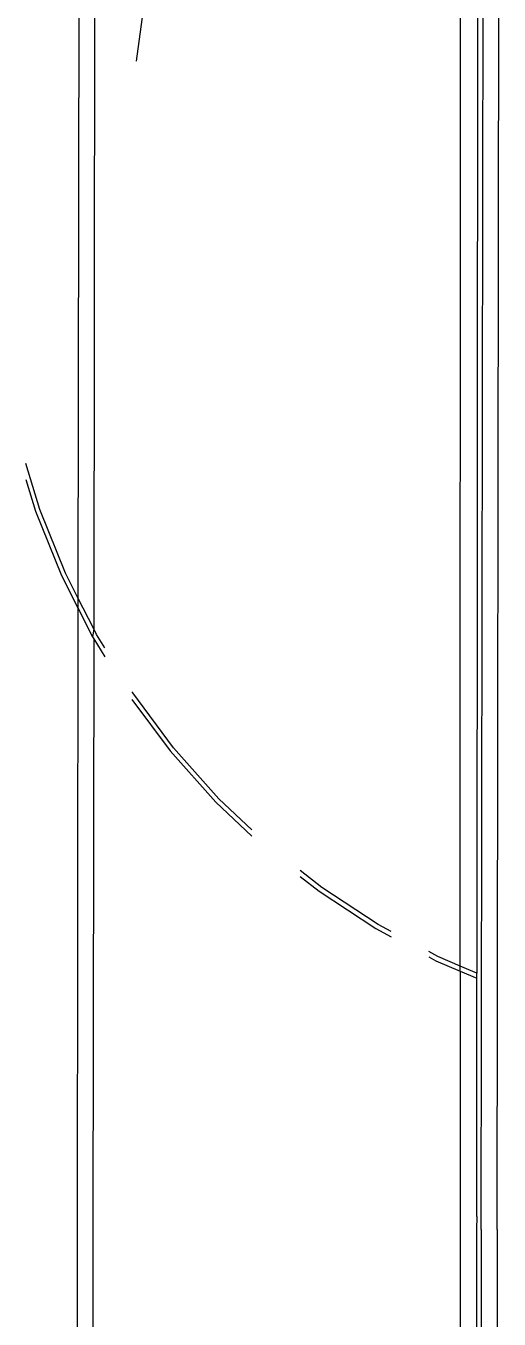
# Model space of a CAD drawing. Header units: millimetres. Extents: x -41292 to 298682, y -22072 to 33155.
# Drawn here: x 30591.22 to 30606.78, y -10519.11 to -10476.58 of the extents above; entities that cross this region are included whole.
import ezdxf

# ---------------------------------------------------------------- set-up
doc = ezdxf.new("R2010")
doc.units = ezdxf.units.MM

# ---------------------------------------------------------------- blocks, each defined once
blk = doc.blocks.new('rmfnasesx')
for p, q in [((58069.347, 5053.028), (58069.319, 5004.695)), ((58058.127, 5034.688), (58059.688, 5045.981)), ((58068.772, 5004.929), (58068.786, 5042.594)), ((58056.763, 5041.739), (58056.725, 5016.017)), ((58069.466, 4996.263), (58069.534, 5041.684)), ((58069.983, 4996.263), (58070.052, 5041.682)), ((58056.243, 5040.74), (58056.208, 5017.041)), ((58054.958, 5019.945), (58054.495, 5021.455)), ((58054.497, 5020.935), (58054.816, 5019.892)), ((58055.803, 5017.845), (58054.958, 5019.945)), ((58054.816, 5019.892), (58055.666, 5017.779)), ((58055.666, 5017.779), (58056.207, 5016.706)), ((58056.208, 5017.041), (58055.803, 5017.845)), ((58056.208, 5017.041), (58056.207, 5016.706)), ((58056.725, 5016.017), (58056.208, 5017.041)), ((58056.207, 5016.706), (58056.177, 4996.271)), ((58056.207, 5016.706), (58056.69, 5015.751)), ((58056.725, 5016.017), (58056.69, 5015.751)), ((58056.69, 5015.751), (58056.724, 5015.695)), ((58056.724, 5015.695), (58056.695, 4996.271)), ((58056.724, 5015.695), (58057.091, 5015.103)), ((58056.82, 5015.828), (58056.725, 5016.017)), ((58057.091, 5015.39), (58056.82, 5015.828)), ((58058.007, 5013.912), (58057.982, 5013.952)), ((58057.982, 5013.691), (58059.235, 5012.009)), ((58059.351, 5012.109), (58058.007, 5013.912)), ((58059.235, 5012.009), (58060.735, 5010.323)), ((58060.841, 5010.433), (58059.351, 5012.109)), ((58060.735, 5010.323), (58061.924, 5009.199)), ((58061.924, 5009.409), (58060.841, 5010.433)), ((58064.219, 5007.514), (58063.516, 5008.069)), ((58063.515, 5007.874), (58064.132, 5007.387)), ((58064.132, 5007.387), (58066.004, 5006.159)), ((58066.079, 5006.293), (58064.219, 5007.514)), ((58066.505, 5006.065), (58066.079, 5006.293)), ((58066.004, 5006.159), (58066.504, 5005.89)), ((58068.037, 5005.243), (58067.736, 5005.404)), ((58067.736, 5005.23), (58067.973, 5005.102)), ((58067.973, 5005.102), (58068.772, 5004.761)), ((58068.772, 5004.929), (58068.037, 5005.243)), ((58069.319, 5004.695), (58068.772, 5004.929)), ((58068.772, 5004.761), (58068.772, 5004.929)), ((58068.772, 5004.761), (58069.319, 5004.528)), ((58068.772, 5004.761), (58068.774, 4526.12)), ((58069.319, 5004.528), (58069.319, 5004.695)), ((58069.316, 4996.693), (58069.319, 5004.528)), ((58069.316, 4996.693), (58069.31, 4996.264)), ((58056.177, 4996.271), (58056.213, 4514.186)), ((58056.695, 4996.271), (58056.73, 4515.195)), ((58069.31, 4996.264), (58069.313, 4538.642)), ((58069.466, 4996.263), (58069.534, 4493.221)), ((58069.983, 4996.263), (58070.052, 4493.224))]:
    blk.add_line(p, q)

msp = doc.modelspace()

# ---------------------------------------------------------------- block references
msp.add_blockref('rmfnasesx', (-27463.272, -15512.431))

doc.saveas('drawing.dxf')
